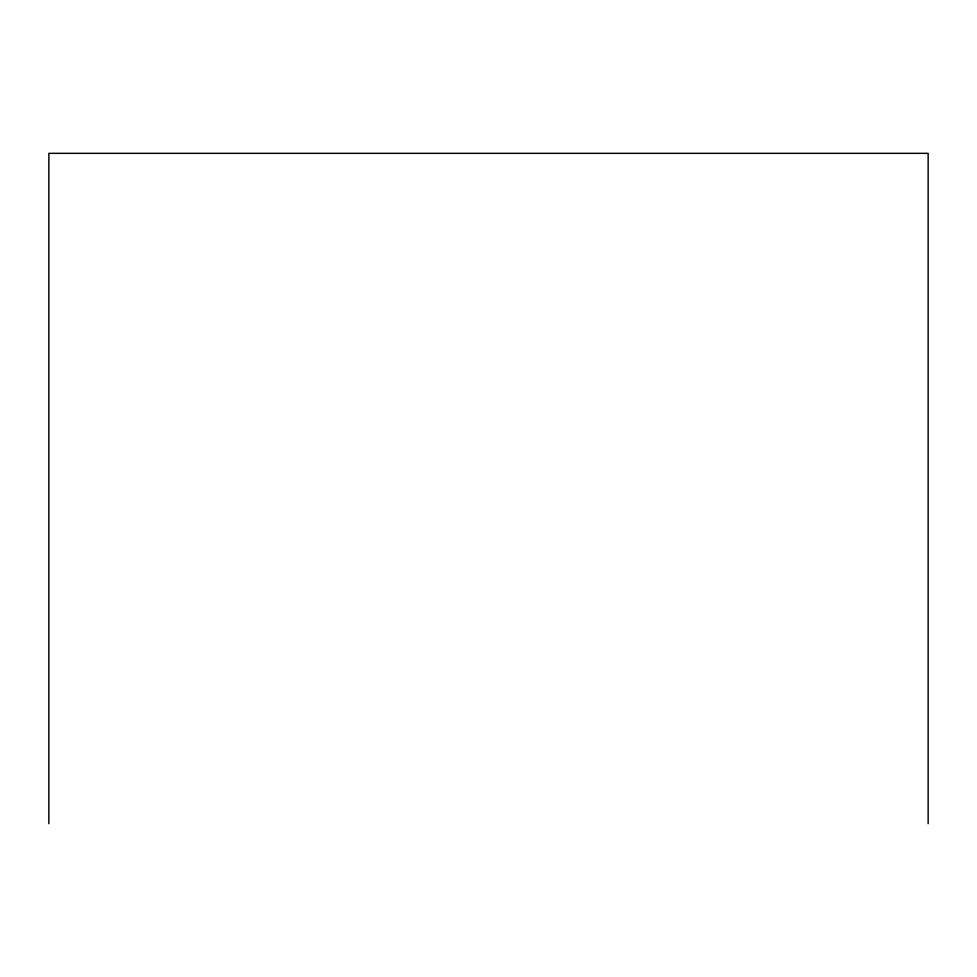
<?xml version="1.0" encoding="UTF-8"?>
<svg xmlns="http://www.w3.org/2000/svg" width="977" height="977" viewBox="0 0 977 977"><rect width="100%" height="100%" fill="white"/><g stroke="black" fill="none" stroke-linecap="round" stroke-linejoin="round"><path stroke-width="1.47" d="M928.15 823.66L928.15 153.34L48.85 153.34L48.85 823.66"/></g></svg>
